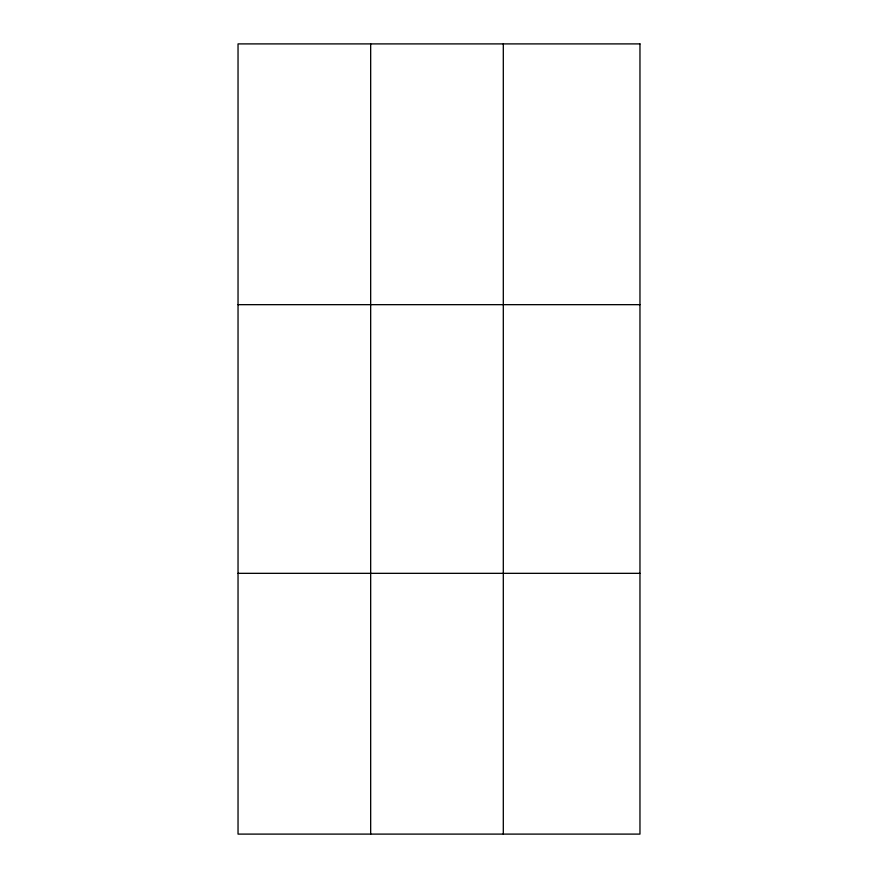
<?xml version="1.0" encoding="UTF-8"?>
<svg xmlns="http://www.w3.org/2000/svg" width="878" height="878" viewBox="0 0 878 878"><rect width="100%" height="100%" fill="white"/><g stroke="black" fill="none" stroke-linecap="round" stroke-linejoin="round"><path stroke-width="1.32" d="M370.67 43.9L370.67 834.1M503.303 43.9L503.303 834.1M238.037 304.666L639.963 304.666M238.037 573.334L639.963 573.334M639.963 43.9L639.963 834.1L238.037 834.1L238.037 43.9L639.963 43.9"/></g></svg>
